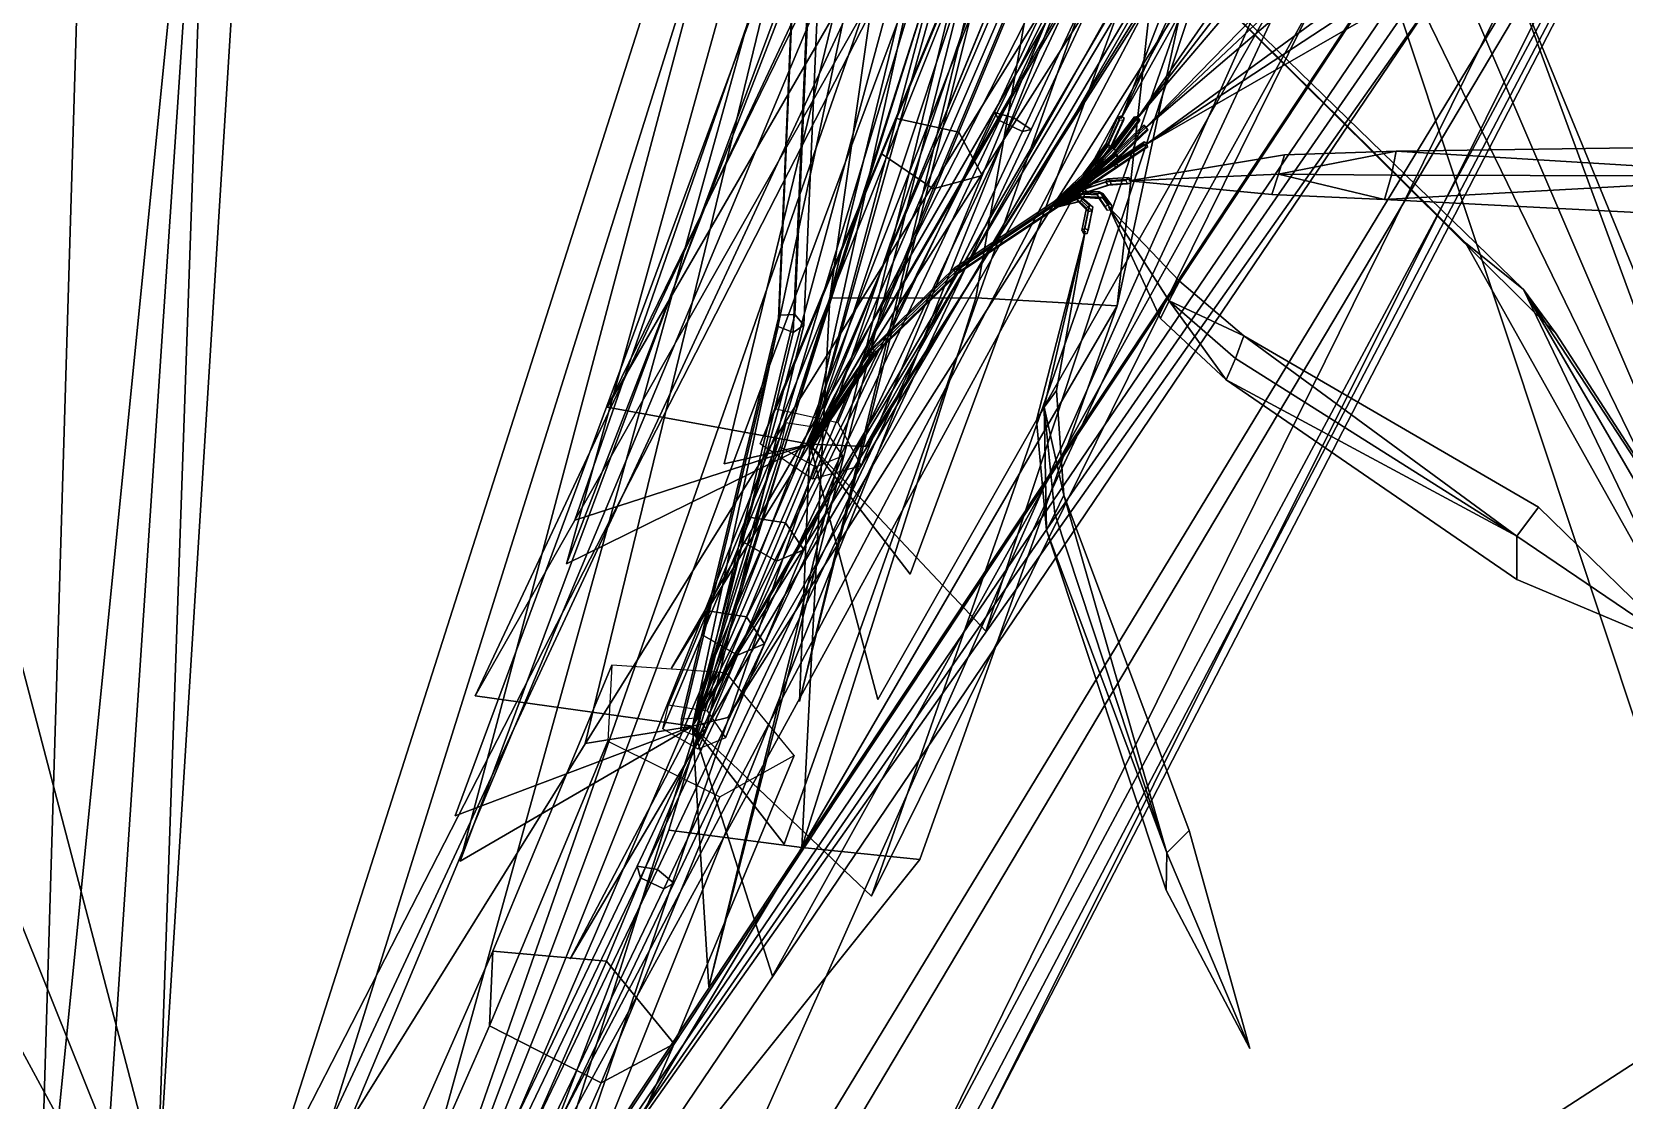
# Model space of a CAD drawing. Header units: metres. Extents: x -544 to 542, y -646 to 594.
# Drawn here: x -1 to 80.6, y 50.5 to 105.3 of the extents above; entities that cross this region are included whole.
import ezdxf

# ---------------------------------------------------------------- set-up
doc = ezdxf.new("R2010")
doc.units = ezdxf.units.M

msp = doc.modelspace()

# ---------------------------------------------------------------- linework, layer by layer
at = {"layer": 'Newplan_1Pdncle', "color": 3}
for points in [[(43.3259, 100.8131, 239.7233), (49.516, 115.6907, 251.306), (48.7171, 113.9024, 254.0299), (42.5271, 99.02483, 242.4473)], [(46.5067, 100.1246, 238.9079), (52.6967, 115.0022, 250.4906), (49.516, 115.6907, 251.306), (43.3259, 100.8131, 239.7233)], [(47.7033, 97.9043, 241.1203), (53.8933, 112.7819, 252.7029), (52.6967, 115.0022, 250.4906), (46.5067, 100.1246, 238.9079)], [(42.5271, 99.02483, 242.4473), (48.7171, 113.9024, 254.0299), (51.3966, 112.0919, 254.9234), (45.2066, 97.2143, 243.3407)], [(45.2066, 97.2143, 243.3407), (51.3966, 112.0919, 254.9234), (53.8933, 112.7819, 252.7029), (47.7033, 97.9043, 241.1203)], [(37.1359, 85.9355, 228.1406), (43.3259, 100.8131, 239.7233), (42.5271, 99.02483, 242.4473), (36.3371, 84.1472, 230.8646)], [(40.3166, 85.2469, 227.3252), (46.5067, 100.1246, 238.9079), (43.3259, 100.8131, 239.7233), (37.1359, 85.9355, 228.1406)], [(41.5132, 83.02673, 229.5376), (47.7033, 97.9043, 241.1203), (46.5067, 100.1246, 238.9079), (40.3166, 85.2469, 227.3252)], [(36.3371, 84.1472, 230.8646), (42.5271, 99.02483, 242.4473), (45.2066, 97.2143, 243.3407), (39.01664, 82.3367, 231.758)], [(39.01664, 82.3367, 231.758), (45.2066, 97.2143, 243.3407), (47.7033, 97.9043, 241.1203), (41.5132, 83.02673, 229.5376)]]:
    msp.add_3dface(points, dxfattribs=at)
at = {"layer": 'Newplan_Intrnd', "color": 3}
for points in [[(35.65, 80.4087, 225.0242), (37.6544, 85.2261, 228.7747), (37.3638, 83.9951, 230.5113), (35.3594, 79.1777, 226.7607)], [(37.6304, 80.1075, 224.3528), (39.6347, 84.9249, 228.1033), (37.6544, 85.2261, 228.7747), (35.65, 80.4087, 225.0242)], [(38.5626, 78.7166, 225.6411), (40.567, 83.534, 229.3916), (39.6347, 84.9249, 228.1033), (37.6304, 80.1075, 224.3528)], [(35.3594, 79.1777, 226.7607), (37.3638, 83.9951, 230.5113), (39.1715, 82.9627, 230.8713), (37.1671, 78.1452, 227.1208)], [(37.1671, 78.1452, 227.1208), (39.1715, 82.9627, 230.8713), (40.567, 83.534, 229.3916), (38.5626, 78.7166, 225.6411)], [(33.6457, 75.5912, 221.2737), (35.65, 80.4087, 225.0242), (35.3594, 79.1777, 226.7607), (33.355, 74.3602, 223.0102)], [(35.626, 75.29, 220.6023), (37.6304, 80.1075, 224.3528), (35.65, 80.4087, 225.0242), (33.6457, 75.5912, 221.2737)], [(36.5582, 73.8992, 221.8906), (38.5626, 78.7166, 225.6411), (37.6304, 80.1075, 224.3528), (35.626, 75.29, 220.6023)], [(33.355, 74.3602, 223.0102), (35.3594, 79.1777, 226.7607), (37.1671, 78.1452, 227.1208), (35.1628, 73.3278, 223.3702)], [(35.1628, 73.3278, 223.3702), (37.1671, 78.1452, 227.1208), (38.5626, 78.7166, 225.6411), (36.5582, 73.8992, 221.8906)], [(31.6413, 70.7738, 217.5232), (33.6457, 75.5912, 221.2737), (33.355, 74.3602, 223.0102), (31.3507, 69.5428, 219.2597)], [(33.6216, 70.4726, 216.8517), (35.626, 75.29, 220.6023), (33.6457, 75.5912, 221.2737), (31.6413, 70.7738, 217.5232)], [(34.5539, 69.08179, 218.14), (36.5582, 73.8992, 221.8906), (35.626, 75.29, 220.6023), (33.6216, 70.4726, 216.8517)], [(31.3507, 69.5428, 219.2597), (33.355, 74.3602, 223.0102), (35.1628, 73.3278, 223.3702), (33.1584, 68.5104, 219.6197)], [(33.1584, 68.5104, 219.6197), (35.1628, 73.3278, 223.3702), (36.5582, 73.8992, 221.8906), (34.5539, 69.08179, 218.14)], [(22.629, 58.1597, 205.0488), (28.7262, 72.8152, 216.459), (28.5278, 68.9119, 221.5787), (22.4604, 54.326, 210.2219)], [(28.4505, 57.6446, 202.3412), (34.5961, 72.4133, 213.8382), (28.7262, 72.8152, 216.459), (22.629, 58.1597, 205.0488)], [(31.9305, 53.4074, 205.9239), (38.07624, 68.1761, 217.4209), (34.5961, 72.4133, 213.8382), (28.4505, 57.6446, 202.3412)], [(22.4604, 54.326, 210.2219), (28.5278, 68.9119, 221.5787), (34.2733, 66.06128, 222.1698), (28.1761, 51.4058, 210.7596)], [(28.1761, 51.4058, 210.7596), (34.2733, 66.06128, 222.1698), (38.07624, 68.1761, 217.4209), (31.9305, 53.4074, 205.9239)], [(16.1557, 43.4418, 193.9301), (22.629, 58.1597, 205.0488), (22.4604, 54.326, 210.2219), (16.0187, 39.6779, 199.1551)], [(21.9258, 42.813, 191.1378), (28.4505, 57.6446, 202.3412), (22.629, 58.1597, 205.0488), (16.1557, 43.4418, 193.9301)], [(25.4059, 38.5758, 194.7206), (31.9305, 53.4074, 205.9239), (28.4505, 57.6446, 202.3412), (21.9258, 42.813, 191.1378)], [(16.0187, 39.6779, 199.1551), (22.4604, 54.326, 210.2219), (28.1761, 51.4058, 210.7596), (21.7028, 36.6878, 199.6409)], [(21.7028, 36.6878, 199.6409), (28.1761, 51.4058, 210.7596), (31.9305, 53.4074, 205.9239), (25.4059, 38.5758, 194.7206)]]:
    msp.add_3dface(points, dxfattribs=at)
at = {"layer": 'Newplan_Leaf', "color": 3}
for points in [[(54.627, 91.2177, 418.1751), (66.5299, 200.2374, 551.9643), (79.1081, 204.7262, 547.6006)], [(54.627, 91.2177, 418.1751), (79.1081, 204.7262, 547.6006), (66.5299, 200.2374, 551.9643)], [(39.906, 91.6105, 422.4698), (55.7654, 203.2917, 553.03), (66.5299, 200.2374, 551.9643)], [(39.906, 91.6105, 422.4698), (66.5299, 200.2374, 551.9643), (55.7654, 203.2917, 553.03)], [(39.906, 91.6105, 422.4698), (66.5299, 200.2374, 551.9643), (47.3866, 91.6367, 420.8976)], [(39.906, 91.6105, 422.4698), (47.3866, 91.6367, 420.8976), (66.5299, 200.2374, 551.9643)], [(47.3866, 91.6367, 420.8976), (66.5299, 200.2374, 551.9643), (54.627, 91.2177, 418.1751)], [(47.3866, 91.6367, 420.8976), (54.627, 91.2177, 418.1751), (66.5299, 200.2374, 551.9643)], [(47.9854, 49.635, 485.8175), (97.8597, 145.974, 557.7742), (99.09895, 152.0522, 549.2125)], [(47.9854, 49.635, 485.8175), (99.09895, 152.0522, 549.2125), (97.8597, 145.974, 557.7742)], [(44.4557, 46.2513, 496.274), (97.8597, 145.974, 557.7742), (46.5329, 48.2097, 491.2802)], [(44.4557, 46.2513, 496.274), (46.5329, 48.2097, 491.2802), (97.8597, 145.974, 557.7742)], [(44.4557, 46.2513, 496.274), (93.3031, 145.0935, 564.8455), (97.8597, 145.974, 557.7742)], [(44.4557, 46.2513, 496.274), (97.8597, 145.974, 557.7742), (93.3031, 145.0935, 564.8455)], [(46.5329, 48.2097, 491.2802), (97.8597, 145.974, 557.7742), (47.9854, 49.635, 485.8175)], [(46.5329, 48.2097, 491.2802), (47.9854, 49.635, 485.8175), (97.8597, 145.974, 557.7742)], [(74.6817, 41.1295, 437.2969), (159.388, 135.6414, 466.2585), (158.1546, 140.0048, 456.7075)], [(74.6817, 41.1295, 437.2969), (158.1546, 140.0048, 456.7075), (159.388, 135.6414, 466.2585)], [(5.3998, 44.6287, 522.5195), (8.3268, 129.2641, 621.3866), (11.1763, 137.1123, 614.9004)], [(5.3998, 44.6287, 522.5195), (11.1763, 137.1123, 614.9004), (8.3268, 129.2641, 621.3866)], [(74.8465, 40.1081, 448.7937), (157.6808, 136.7369, 474.4699), (159.388, 135.6414, 466.2585)], [(74.8465, 40.1081, 448.7937), (159.388, 135.6414, 466.2585), (157.6808, 136.7369, 474.4699)], [(75.1721, 40.8518, 443.0991), (159.388, 135.6414, 466.2585), (74.6817, 41.1295, 437.2969)], [(75.1721, 40.8518, 443.0991), (74.6817, 41.1295, 437.2969), (159.388, 135.6414, 466.2585)], [(74.8465, 40.1081, 448.7937), (159.388, 135.6414, 466.2585), (75.1721, 40.8518, 443.0991)], [(74.8465, 40.1081, 448.7937), (75.1721, 40.8518, 443.0991), (159.388, 135.6414, 466.2585)], [(-0.7223, 38.7022, 530.3068), (8.3268, 129.2641, 621.3866), (2.4954, 41.9145, 526.7833)], [(-0.7223, 38.7022, 530.3068), (2.4954, 41.9145, 526.7833), (8.3268, 129.2641, 621.3866)], [(-0.7223, 38.7022, 530.3068), (1.9146, 126.344, 626.0662), (8.3268, 129.2641, 621.3866)], [(-0.7223, 38.7022, 530.3068), (8.3268, 129.2641, 621.3866), (1.9146, 126.344, 626.0662)], [(2.4954, 41.9145, 526.7833), (8.3268, 129.2641, 621.3866), (5.3998, 44.6287, 522.5195)], [(2.4954, 41.9145, 526.7833), (5.3998, 44.6287, 522.5195), (8.3268, 129.2641, 621.3866)], [(43.4921, 123.1175, 305.5786), (77.1322, 89.7938, 350.3524), (75.4605, 92.05563, 354.1828)], [(43.4921, 123.1175, 305.5786), (75.4605, 92.05563, 354.1828), (77.1322, 89.7938, 350.3524)], [(75.4605, 92.05563, 354.1828), (72.4844, 94.4443, 356.5828), (43.4921, 123.1175, 305.5786)], [(75.4605, 92.05563, 354.1828), (43.4921, 123.1175, 305.5786), (72.4844, 94.4443, 356.5828)], [(70.7477, 111.3476, 403.6896), (91.6786, 62.5168, 509.3371), (66.4307, 114.3274, 404.7323)], [(70.7477, 111.3476, 403.6896), (66.4307, 114.3274, 404.7323), (91.6786, 62.5168, 509.3371)], [(66.4307, 114.3274, 404.7323), (91.6786, 62.5168, 509.3371), (82.9047, 64.7551, 512.8152)], [(66.4307, 114.3274, 404.7323), (82.9047, 64.7551, 512.8152), (91.6786, 62.5168, 509.3371)], [(55.6594, 100.821, 239.9927), (63.9911, 112.8153, 234.2981), (64.8246, 112.8, 235.0801)], [(55.6594, 100.821, 239.9927), (64.8246, 112.8, 235.0801), (63.9911, 112.8153, 234.2981)], [(64.8246, 112.8, 235.0801), (65.4713, 112.3584, 235.8301), (55.6594, 100.821, 239.9927)], [(64.8246, 112.8, 235.0801), (55.6594, 100.821, 239.9927), (65.4713, 112.3584, 235.8301)], [(54.8314, 100.826, 238.4332), (58.9207, 111.3361, 227.5464), (59.9146, 111.6529, 228.0135)], [(54.8314, 100.826, 238.4332), (59.9146, 111.6529, 228.0135), (58.9207, 111.3361, 227.5464)], [(59.9146, 111.6529, 228.0135), (60.8061, 111.5362, 228.6197), (54.8314, 100.826, 238.4332)], [(59.9146, 111.6529, 228.0135), (54.8314, 100.826, 238.4332), (60.8061, 111.5362, 228.6197)], [(56.1018, 100.3552, 241.6839), (67.03395, 111.5722, 242.2976), (67.5835, 111.1916, 243.2247)], [(56.1018, 100.3552, 241.6839), (67.5835, 111.1916, 243.2247), (67.03395, 111.5722, 242.2976)], [(67.5835, 111.1916, 243.2247), (67.9191, 110.4525, 243.9436), (56.1018, 100.3552, 241.6839)], [(67.5835, 111.1916, 243.2247), (56.1018, 100.3552, 241.6839), (67.9191, 110.4525, 243.9436)], [(74.7727, 108.4806, 401.8377), (91.6786, 62.5168, 509.3371), (70.7477, 111.3476, 403.6896)], [(74.7727, 108.4806, 401.8377), (70.7477, 111.3476, 403.6896), (91.6786, 62.5168, 509.3371)], [(56.08771, 99.4743, 243.2892), (67.4789, 107.8018, 250.1157), (67.6755, 107.0928, 250.9905)], [(56.08771, 99.4743, 243.2892), (67.6755, 107.0928, 250.9905), (67.4789, 107.8018, 250.1157)], [(74.7727, 108.4806, 401.8377), (96.07516, 56.5945, 506.9257), (91.6786, 62.5168, 509.3371)], [(74.7727, 108.4806, 401.8377), (91.6786, 62.5168, 509.3371), (96.07516, 56.5945, 506.9257)], [(67.6755, 107.0928, 250.9905), (67.6936, 106.1408, 251.5093), (56.08771, 99.4743, 243.2892)], [(67.6755, 107.0928, 250.9905), (56.08771, 99.4743, 243.2892), (67.6936, 106.1408, 251.5093)], [(55.2223, 97.6265, 245.0924), (63.2129, 98.9588, 258.5119), (62.8994, 97.9595, 258.9698)], [(55.2223, 97.6265, 245.0924), (62.8994, 97.9595, 258.9698), (63.2129, 98.9588, 258.5119)], [(63.2129, 98.9588, 258.5119), (68.9311, 99.1388, 265.5778), (62.8994, 97.9595, 258.9698)], [(63.2129, 98.9588, 258.5119), (62.8994, 97.9595, 258.9698), (68.9311, 99.1388, 265.5778)], [(68.9311, 99.1388, 265.5778), (68.6839, 97.908, 265.7661), (62.8994, 97.9595, 258.9698)], [(68.9311, 99.1388, 265.5778), (62.8994, 97.9595, 258.9698), (68.6839, 97.908, 265.7661)], [(68.9311, 99.1388, 265.5778), (89.9869, 97.8569, 284.614), (68.6839, 97.908, 265.7661)], [(68.9311, 99.1388, 265.5778), (68.6839, 97.908, 265.7661), (89.9869, 97.8569, 284.614)], [(68.9311, 99.1388, 265.5778), (90.7988, 99.4535, 284.0889), (89.9869, 97.8569, 284.614)], [(68.9311, 99.1388, 265.5778), (89.9869, 97.8569, 284.614), (90.7988, 99.4535, 284.0889)], [(62.8994, 97.9595, 258.9698), (62.5598, 96.9297, 258.9627), (55.2223, 97.6265, 245.0924)], [(62.8994, 97.9595, 258.9698), (55.2223, 97.6265, 245.0924), (62.5598, 96.9297, 258.9627)], [(62.8994, 97.9595, 258.9698), (68.3331, 96.6704, 265.7733), (62.5598, 96.9297, 258.9627)], [(62.8994, 97.9595, 258.9698), (62.5598, 96.9297, 258.9627), (68.3331, 96.6704, 265.7733)], [(62.8994, 97.9595, 258.9698), (68.6839, 97.908, 265.7661), (68.3331, 96.6704, 265.7733)], [(62.8994, 97.9595, 258.9698), (68.3331, 96.6704, 265.7733), (68.6839, 97.908, 265.7661)], [(68.6839, 97.908, 265.7661), (89.9869, 97.8569, 284.614), (68.3331, 96.6704, 265.7733)], [(68.6839, 97.908, 265.7661), (68.3331, 96.6704, 265.7733), (89.9869, 97.8569, 284.614)], [(68.3331, 96.6704, 265.7733), (89.9869, 97.8569, 284.614), (90.227, 95.5366, 284.5651)], [(68.3331, 96.6704, 265.7733), (90.227, 95.5366, 284.5651), (89.9869, 97.8569, 284.614)], [(54.2001, 96.2782, 245.6767), (57.8317, 92.4781, 260.4442), (57.2862, 91.4741, 260.4763)], [(54.2001, 96.2782, 245.6767), (57.2862, 91.4741, 260.4763), (57.8317, 92.4781, 260.4442)], [(57.2862, 91.4741, 260.4763), (56.8538, 90.5681, 260.0663), (54.2001, 96.2782, 245.6767)], [(57.2862, 91.4741, 260.4763), (54.2001, 96.2782, 245.6767), (56.8538, 90.5681, 260.0663)], [(50.8805, 86.02639, 258.5769), (50.4963, 85.3608, 257.8119), (52.9836, 95.03963, 245.694)], [(50.8805, 86.02639, 258.5769), (52.9836, 95.03963, 245.694), (50.4963, 85.3608, 257.8119)], [(52.9836, 95.03963, 245.694), (51.5167, 86.8783, 258.9962), (50.8805, 86.02639, 258.5769)], [(52.9836, 95.03963, 245.694), (50.8805, 86.02639, 258.5769), (51.5167, 86.8783, 258.9962)], [(75.4605, 92.05563, 354.1828), (85.3498, 71.5182, 382.8097), (72.4844, 94.4443, 356.5828)], [(75.4605, 92.05563, 354.1828), (72.4844, 94.4443, 356.5828), (85.3498, 71.5182, 382.8097)], [(57.8317, 92.4781, 260.4442), (61.1164, 89.6913, 268.4506), (57.2862, 91.4741, 260.4763)], [(57.8317, 92.4781, 260.4442), (57.2862, 91.4741, 260.4763), (61.1164, 89.6913, 268.4506)], [(31.6518, 64.3577, 375.7093), (39.906, 91.6105, 422.4698), (38.4716, 63.4732, 376.0004)], [(31.6518, 64.3577, 375.7093), (38.4716, 63.4732, 376.0004), (39.906, 91.6105, 422.4698)], [(39.906, 91.6105, 422.4698), (47.3866, 91.6367, 420.8976), (38.4716, 63.4732, 376.0004)], [(39.906, 91.6105, 422.4698), (38.4716, 63.4732, 376.0004), (47.3866, 91.6367, 420.8976)], [(38.4716, 63.4732, 376.0004), (47.3866, 91.6367, 420.8976), (54.627, 91.2177, 418.1751)], [(38.4716, 63.4732, 376.0004), (54.627, 91.2177, 418.1751), (47.3866, 91.6367, 420.8976)], [(57.2862, 91.4741, 260.4763), (60.2201, 87.4221, 267.7184), (56.8538, 90.5681, 260.0663)], [(57.2862, 91.4741, 260.4763), (56.8538, 90.5681, 260.0663), (60.2201, 87.4221, 267.7184)], [(61.1164, 89.6913, 268.4506), (60.6901, 88.5262, 268.1819), (57.2862, 91.4741, 260.4763)], [(61.1164, 89.6913, 268.4506), (57.2862, 91.4741, 260.4763), (60.6901, 88.5262, 268.1819)], [(57.2862, 91.4741, 260.4763), (60.6901, 88.5262, 268.1819), (60.2201, 87.4221, 267.7184)], [(57.2862, 91.4741, 260.4763), (60.2201, 87.4221, 267.7184), (60.6901, 88.5262, 268.1819)], [(77.1322, 89.7938, 350.3524), (92.08466, 66.6616, 376.2363), (75.4605, 92.05563, 354.1828)], [(77.1322, 89.7938, 350.3524), (75.4605, 92.05563, 354.1828), (92.08466, 66.6616, 376.2363)], [(92.08466, 66.6616, 376.2363), (88.9285, 68.8792, 379.8379), (75.4605, 92.05563, 354.1828)], [(92.08466, 66.6616, 376.2363), (75.4605, 92.05563, 354.1828), (88.9285, 68.8792, 379.8379)], [(75.4605, 92.05563, 354.1828), (88.9285, 68.8792, 379.8379), (85.3498, 71.5182, 382.8097)], [(75.4605, 92.05563, 354.1828), (85.3498, 71.5182, 382.8097), (88.9285, 68.8792, 379.8379)], [(38.4716, 63.4732, 376.0004), (54.627, 91.2177, 418.1751), (44.5146, 62.8567, 373.6043)], [(38.4716, 63.4732, 376.0004), (44.5146, 62.8567, 373.6043), (54.627, 91.2177, 418.1751)], [(61.1164, 89.6913, 268.4506), (75.1193, 79.4185, 290.9396), (60.6901, 88.5262, 268.1819)], [(61.1164, 89.6913, 268.4506), (60.6901, 88.5262, 268.1819), (75.1193, 79.4185, 290.9396)], [(61.1164, 89.6913, 268.4506), (76.2224, 80.9083, 291.1579), (75.1193, 79.4185, 290.9396)], [(61.1164, 89.6913, 268.4506), (75.1193, 79.4185, 290.9396), (76.2224, 80.9083, 291.1579)], [(60.6901, 88.5262, 268.1819), (75.1193, 79.4185, 290.9396), (60.2201, 87.4221, 267.7184)], [(60.6901, 88.5262, 268.1819), (60.2201, 87.4221, 267.7184), (75.1193, 79.4185, 290.9396)], [(60.2201, 87.4221, 267.7184), (75.1193, 79.4185, 290.9396), (75.1065, 77.191, 290.2457)], [(60.2201, 87.4221, 267.7184), (75.1065, 77.191, 290.2457), (75.1193, 79.4185, 290.9396)], [(51.5167, 86.8783, 258.9962), (51.8869, 81.5118, 266.3257), (50.8805, 86.02639, 258.5769)], [(51.5167, 86.8783, 258.9962), (50.8805, 86.02639, 258.5769), (51.8869, 81.5118, 266.3257)], [(50.8805, 86.02639, 258.5769), (51.01198, 79.7315, 264.7277), (50.4963, 85.3608, 257.8119)], [(50.8805, 86.02639, 258.5769), (50.4963, 85.3608, 257.8119), (51.01198, 79.7315, 264.7277)], [(51.8869, 81.5118, 266.3257), (51.4372, 80.5632, 265.6122), (50.8805, 86.02639, 258.5769)], [(51.8869, 81.5118, 266.3257), (50.8805, 86.02639, 258.5769), (51.4372, 80.5632, 265.6122)], [(50.8805, 86.02639, 258.5769), (51.4372, 80.5632, 265.6122), (51.01198, 79.7315, 264.7277)], [(50.8805, 86.02639, 258.5769), (51.01198, 79.7315, 264.7277), (51.4372, 80.5632, 265.6122)], [(8.5206, 34.527, 287.0651), (-16.7554, 81.2042, 365.119), (-10.4796, 81.7611, 367.8905)], [(8.5206, 34.527, 287.0651), (-10.4796, 81.7611, 367.8905), (-16.7554, 81.2042, 365.119)], [(-10.4796, 81.7611, 367.8905), (-3.9572, 82.07342, 367.8736), (8.5206, 34.527, 287.0651)], [(-10.4796, 81.7611, 367.8905), (8.5206, 34.527, 287.0651), (-3.9572, 82.07342, 367.8736)], [(51.8869, 81.5118, 266.3257), (57.1787, 63.2008, 287.3987), (51.4372, 80.5632, 265.6122)], [(51.8869, 81.5118, 266.3257), (51.4372, 80.5632, 265.6122), (57.1787, 63.2008, 287.3987)], [(51.8869, 81.5118, 266.3257), (58.32, 64.3385, 288.3404), (57.1787, 63.2008, 287.3987)], [(51.8869, 81.5118, 266.3257), (57.1787, 63.2008, 287.3987), (58.32, 64.3385, 288.3404)], [(83.7532, 73.5532, 301.7013), (75.1193, 79.4185, 290.9396), (76.2224, 80.9083, 291.1579)], [(83.7532, 73.5532, 301.7013), (76.2224, 80.9083, 291.1579), (75.1193, 79.4185, 290.9396)], [(51.4372, 80.5632, 265.6122), (57.1787, 63.2008, 287.3987), (51.01198, 79.7315, 264.7277)], [(51.4372, 80.5632, 265.6122), (51.01198, 79.7315, 264.7277), (57.1787, 63.2008, 287.3987)], [(51.01198, 79.7315, 264.7277), (57.1787, 63.2008, 287.3987), (57.1329, 61.2787, 286.0769)], [(51.01198, 79.7315, 264.7277), (57.1329, 61.2787, 286.0769), (57.1787, 63.2008, 287.3987)], [(83.7532, 73.5532, 301.7013), (75.1065, 77.191, 290.2457), (75.1193, 79.4185, 290.9396)], [(83.7532, 73.5532, 301.7013), (75.1193, 79.4185, 290.9396), (75.1065, 77.191, 290.2457)], [(18.722, 30.5991, 288.5128), (31.6518, 64.3577, 375.7093), (38.4716, 63.4732, 376.0004)], [(18.722, 30.5991, 288.5128), (38.4716, 63.4732, 376.0004), (31.6518, 64.3577, 375.7093)], [(61.4362, 53.1661, 297.6914), (57.1787, 63.2008, 287.3987), (58.32, 64.3385, 288.3404)], [(61.4362, 53.1661, 297.6914), (58.32, 64.3385, 288.3404), (57.1787, 63.2008, 287.3987)], [(38.4716, 63.4732, 376.0004), (44.5146, 62.8567, 373.6043), (18.722, 30.5991, 288.5128)], [(38.4716, 63.4732, 376.0004), (18.722, 30.5991, 288.5128), (44.5146, 62.8567, 373.6043)], [(61.4362, 53.1661, 297.6914), (57.1329, 61.2787, 286.0769), (57.1787, 63.2008, 287.3987)], [(61.4362, 53.1661, 297.6914), (57.1787, 63.2008, 287.3987), (57.1329, 61.2787, 286.0769)]]:
    msp.add_3dface(points, dxfattribs=at)
at = {"layer": 'Newplan_Mrstm', "color": 3}
for points in [[(114.2188, 267.2978, 329.7244), (38.8712, 84.1311, 229.531), (98.1804, 262.7603, 339.995)], [(114.2188, 267.2978, 329.7244), (98.1804, 262.7603, 339.995), (38.8712, 84.1311, 229.531)], [(38.8712, 84.1311, 229.531), (114.2188, 267.2978, 329.7244), (44.02698, 77.4755, 218.8089)], [(38.8712, 84.1311, 229.531), (44.02698, 77.4755, 218.8089), (114.2188, 267.2978, 329.7244)], [(26.4128, 77.997, 231.6812), (78.7399, 266.3833, 345.7308), (98.1804, 262.7603, 339.995)], [(26.4128, 77.997, 231.6812), (98.1804, 262.7603, 339.995), (78.7399, 266.3833, 345.7308)], [(38.8712, 84.1311, 229.531), (79.2654, 266.5068, 349.4202), (34.4807, 83.1165, 216.6648)], [(38.8712, 84.1311, 229.531), (34.4807, 83.1165, 216.6648), (79.2654, 266.5068, 349.4202)], [(79.2654, 266.5068, 349.4202), (38.8712, 84.1311, 229.531), (83.5443, 251.9131, 361.7497)], [(79.2654, 266.5068, 349.4202), (83.5443, 251.9131, 361.7497), (38.8712, 84.1311, 229.531)], [(28.4854, 86.02835, 220.2577), (116.096, 265.2175, 327.2643), (124.2694, 251.6083, 340.377)], [(28.4854, 86.02835, 220.2577), (124.2694, 251.6083, 340.377), (116.096, 265.2175, 327.2643)], [(38.8712, 84.1311, 229.531), (98.1804, 262.7603, 339.995), (26.4128, 77.997, 231.6812)], [(38.8712, 84.1311, 229.531), (26.4128, 77.997, 231.6812), (98.1804, 262.7603, 339.995)], [(105.0561, 254.0025, 318.67), (32.8581, 69.6788, 218.2795), (90.1055, 248.2466, 329.9242)], [(105.0561, 254.0025, 318.67), (90.1055, 248.2466, 329.9242), (32.8581, 69.6788, 218.2795)], [(32.8581, 69.6788, 218.2795), (105.0561, 254.0025, 318.67), (37.5674, 63.6432, 206.9995)], [(32.8581, 69.6788, 218.2795), (37.5674, 63.6432, 206.9995), (105.0561, 254.0025, 318.67)], [(21.7215, 71.2301, 209.8516), (106.8588, 252.1061, 316.0135), (116.7349, 238.6291, 328.0463)], [(21.7215, 71.2301, 209.8516), (116.7349, 238.6291, 328.0463), (106.8588, 252.1061, 316.0135)], [(38.8712, 84.1311, 229.531), (124.2694, 251.6083, 340.377), (28.4854, 86.02835, 220.2577)], [(38.8712, 84.1311, 229.531), (28.4854, 86.02835, 220.2577), (124.2694, 251.6083, 340.377)], [(38.8712, 84.1311, 229.531), (83.5443, 251.9131, 361.7497), (38.3456, 70.9458, 234.3612)], [(38.8712, 84.1311, 229.531), (38.3456, 70.9458, 234.3612), (83.5443, 251.9131, 361.7497)], [(38.3456, 70.9458, 234.3612), (79.5214, 240.5768, 378.4608), (83.5443, 251.9131, 361.7497)], [(38.3456, 70.9458, 234.3612), (83.5443, 251.9131, 361.7497), (79.5214, 240.5768, 378.4608)], [(139.642, 242.3411, 348.1938), (38.8712, 84.1311, 229.531), (124.2694, 251.6083, 340.377)], [(139.642, 242.3411, 348.1938), (124.2694, 251.6083, 340.377), (38.8712, 84.1311, 229.531)], [(20.9578, 62.7697, 221.1269), (70.9729, 250.5646, 337.1717), (90.1055, 248.2466, 329.9242)], [(20.9578, 62.7697, 221.1269), (90.1055, 248.2466, 329.9242), (70.9729, 250.5646, 337.1717)], [(32.8581, 69.6788, 218.2795), (71.4351, 250.2278, 341.4862), (27.3698, 68.7951, 205.8319)], [(32.8581, 69.6788, 218.2795), (27.3698, 68.7951, 205.8319), (71.4351, 250.2278, 341.4862)], [(71.4351, 250.2278, 341.4862), (32.8581, 69.6788, 218.2795), (77.8504, 235.5652, 352.7625)], [(71.4351, 250.2278, 341.4862), (77.8504, 235.5652, 352.7625), (32.8581, 69.6788, 218.2795)], [(32.8581, 69.6788, 218.2795), (90.1055, 248.2466, 329.9242), (20.9578, 62.7697, 221.1269)], [(32.8581, 69.6788, 218.2795), (20.9578, 62.7697, 221.1269), (90.1055, 248.2466, 329.9242)], [(38.8712, 84.1311, 229.531), (139.642, 242.3411, 348.1938), (42.3689, 71.05048, 227.9477)], [(38.8712, 84.1311, 229.531), (42.3689, 71.05048, 227.9477), (139.642, 242.3411, 348.1938)], [(38.8712, 84.1311, 229.531), (82.76, 241.0539, 380.246), (26.8337, 80.2304, 224.4586)], [(38.8712, 84.1311, 229.531), (26.8337, 80.2304, 224.4586), (82.76, 241.0539, 380.246)], [(82.76, 241.0539, 380.246), (38.8712, 84.1311, 229.531), (100.4511, 233.9559, 375.7799)], [(82.76, 241.0539, 380.246), (100.4511, 233.9559, 375.7799), (38.8712, 84.1311, 229.531)], [(32.8581, 69.6788, 218.2795), (116.7349, 238.6291, 328.0463), (21.7215, 71.2301, 209.8516)], [(32.8581, 69.6788, 218.2795), (21.7215, 71.2301, 209.8516), (116.7349, 238.6291, 328.0463)], [(133.1418, 230.0557, 334.4193), (32.8581, 69.6788, 218.2795), (116.7349, 238.6291, 328.0463)], [(133.1418, 230.0557, 334.4193), (116.7349, 238.6291, 328.0463), (32.8581, 69.6788, 218.2795)], [(41.7184, 84.0156, 215.771), (140.3133, 238.6797, 348.4092), (126.0005, 233.7646, 362.3714)], [(41.7184, 84.0156, 215.771), (126.0005, 233.7646, 362.3714), (140.3133, 238.6797, 348.4092)], [(32.8581, 69.6788, 218.2795), (77.8504, 235.5652, 352.7625), (33.7048, 56.3299, 222.5864)], [(32.8581, 69.6788, 218.2795), (33.7048, 56.3299, 222.5864), (77.8504, 235.5652, 352.7625)], [(33.7048, 56.3299, 222.5864), (76.2013, 223.3886, 369.2842), (77.8504, 235.5652, 352.7625)], [(33.7048, 56.3299, 222.5864), (77.8504, 235.5652, 352.7625), (76.2013, 223.3886, 369.2842)], [(38.8712, 84.1311, 229.531), (100.4511, 233.9559, 375.7799), (47.9043, 74.5533, 224.619)], [(38.8712, 84.1311, 229.531), (47.9043, 74.5533, 224.619), (100.4511, 233.9559, 375.7799)], [(38.8712, 84.1311, 229.531), (126.0005, 233.7646, 362.3714), (41.7184, 84.0156, 215.771)], [(38.8712, 84.1311, 229.531), (41.7184, 84.0156, 215.771), (126.0005, 233.7646, 362.3714)], [(120.6382, 225.8932, 379.4766), (38.8712, 84.1311, 229.531), (126.0005, 233.7646, 362.3714)], [(120.6382, 225.8932, 379.4766), (126.0005, 233.7646, 362.3714), (38.8712, 84.1311, 229.531)], [(47.9043, 74.5533, 224.619), (117.3678, 223.2209, 380.528), (100.4511, 233.9559, 375.7799)], [(47.9043, 74.5533, 224.619), (100.4511, 233.9559, 375.7799), (117.3678, 223.2209, 380.528)], [(32.8581, 69.6788, 218.2795), (133.1418, 230.0557, 334.4193), (36.9565, 56.8749, 216.0197)], [(32.8581, 69.6788, 218.2795), (36.9565, 56.8749, 216.0197), (133.1418, 230.0557, 334.4193)], [(34.6762, 70.1213, 204.3526), (134.0315, 226.435, 334.4656), (121.0948, 220.298, 349.2621)], [(34.6762, 70.1213, 204.3526), (121.0948, 220.298, 349.2621), (134.0315, 226.435, 334.4656)], [(38.8712, 84.1311, 229.531), (120.6382, 225.8932, 379.4766), (31.7825, 72.6606, 231.537)], [(38.8712, 84.1311, 229.531), (31.7825, 72.6606, 231.537), (120.6382, 225.8932, 379.4766)], [(32.8581, 69.6788, 218.2795), (79.551, 224.039, 370.7876), (20.7018, 65.08681, 214.1586)], [(32.8581, 69.6788, 218.2795), (20.7018, 65.08681, 214.1586), (79.551, 224.039, 370.7876)], [(79.551, 224.039, 370.7876), (32.8581, 69.6788, 218.2795), (97.2006, 218.4152, 364.4499)], [(79.551, 224.039, 370.7876), (97.2006, 218.4152, 364.4499), (32.8581, 69.6788, 218.2795)], [(32.8581, 69.6788, 218.2795), (121.0948, 220.298, 349.2621), (34.6762, 70.1213, 204.3526)], [(32.8581, 69.6788, 218.2795), (34.6762, 70.1213, 204.3526), (121.0948, 220.298, 349.2621)], [(117.4691, 211.6434, 366.4451), (32.8581, 69.6788, 218.2795), (121.0948, 220.298, 349.2621)], [(117.4691, 211.6434, 366.4451), (121.0948, 220.298, 349.2621), (32.8581, 69.6788, 218.2795)], [(32.8581, 69.6788, 218.2795), (97.2006, 218.4152, 364.4499), (42.03992, 60.9652, 212.178)], [(32.8581, 69.6788, 218.2795), (42.03992, 60.9652, 212.178), (97.2006, 218.4152, 364.4499)], [(42.03992, 60.9652, 212.178), (115.1928, 208.7883, 367.2), (97.2006, 218.4152, 364.4499)], [(42.03992, 60.9652, 212.178), (97.2006, 218.4152, 364.4499), (115.1928, 208.7883, 367.2)], [(93.6576, 211.6876, 275.0564), (13.3989, 25.438, 184.8586), (80.5955, 205.4961, 288.2607)], [(93.6576, 211.6876, 275.0564), (80.5955, 205.4961, 288.2607), (13.3989, 25.438, 184.8586)], [(13.3989, 25.438, 184.8586), (93.6576, 211.6876, 275.0564), (16.6552, 19.5485, 173.003)], [(13.3989, 25.438, 184.8586), (16.6552, 19.5485, 173.003), (93.6576, 211.6876, 275.0564)], [(32.8581, 69.6788, 218.2795), (117.4691, 211.6434, 366.4451), (26.5927, 57.7619, 220.4189)], [(32.8581, 69.6788, 218.2795), (26.5927, 57.7619, 220.4189), (117.4691, 211.6434, 366.4451)], [(1.1545, 26.6747, 178.0759), (95.1245, 209.8459, 272.1652), (106.9633, 196.6495, 282.6369)], [(1.1545, 26.6747, 178.0759), (106.9633, 196.6495, 282.6369), (95.1245, 209.8459, 272.1652)], [(13.3989, 25.438, 184.8586), (63.8955, 207.3266, 301.6176), (6.4551, 24.3937, 173.1737)], [(13.3989, 25.438, 184.8586), (6.4551, 24.3937, 173.1737), (63.8955, 207.3266, 301.6176)], [(63.8955, 207.3266, 301.6176), (13.3989, 25.438, 184.8586), (71.8531, 192.8323, 312.1006)], [(63.8955, 207.3266, 301.6176), (71.8531, 192.8323, 312.1006), (13.3989, 25.438, 184.8586)], [(2.2141, 18.1875, 189.3071), (62.6053, 207.2577, 298.1198), (80.5955, 205.4961, 288.2607)], [(2.2141, 18.1875, 189.3071), (80.5955, 205.4961, 288.2607), (62.6053, 207.2577, 298.1198)], [(13.3989, 25.438, 184.8586), (80.5955, 205.4961, 288.2607), (2.2141, 18.1875, 189.3071)], [(13.3989, 25.438, 184.8586), (2.2141, 18.1875, 189.3071), (80.5955, 205.4961, 288.2607)], [(13.3989, 25.438, 184.8586), (106.9633, 196.6495, 282.6369), (1.1545, 26.6747, 178.0759)], [(13.3989, 25.438, 184.8586), (1.1545, 26.6747, 178.0759), (106.9633, 196.6495, 282.6369)], [(124.3363, 188.5468, 286.6155), (13.3989, 25.438, 184.8586), (106.9633, 196.6495, 282.6369)], [(124.3363, 188.5468, 286.6155), (106.9633, 196.6495, 282.6369), (13.3989, 25.438, 184.8586)], [(13.3989, 25.438, 184.8586), (71.8531, 192.8323, 312.1006), (14.9643, 12.1311, 189.0937)], [(13.3989, 25.438, 184.8586), (14.9643, 12.1311, 189.0937), (71.8531, 192.8323, 312.1006)], [(14.9643, 12.1311, 189.0937), (72.4054, 180.7411, 328.7576), (71.8531, 192.8323, 312.1006)], [(14.9643, 12.1311, 189.0937), (71.8531, 192.8323, 312.1006), (72.4054, 180.7411, 328.7576)], [(13.3989, 25.438, 184.8586), (124.3363, 188.5468, 286.6155), (17.5029, 12.7588, 181.9879)], [(13.3989, 25.438, 184.8586), (17.5029, 12.7588, 181.9879), (124.3363, 188.5468, 286.6155)], [(13.5071, 25.8159, 170.8121), (125.5314, 184.3976, 287.1618), (114.5799, 178.1705, 303.4481)], [(13.5071, 25.8159, 170.8121), (114.5799, 178.1705, 303.4481), (125.5314, 184.3976, 287.1618)], [(13.3989, 25.438, 184.8586), (75.9025, 181.4498, 329.8401), (0.9035, 20.6436, 182.2657)], [(13.3989, 25.438, 184.8586), (0.9035, 20.6436, 182.2657), (75.9025, 181.4498, 329.8401)], [(75.9025, 181.4498, 329.8401), (13.3989, 25.438, 184.8586), (92.7361, 176.041, 321.4332)], [(75.9025, 181.4498, 329.8401), (92.7361, 176.041, 321.4332), (13.3989, 25.438, 184.8586)], [(13.3989, 25.438, 184.8586), (114.5799, 178.1705, 303.4481), (13.5071, 25.8159, 170.8121)], [(13.3989, 25.438, 184.8586), (13.5071, 25.8159, 170.8121), (114.5799, 178.1705, 303.4481)], [(113.1974, 169.5766, 320.9848), (13.3989, 25.438, 184.8586), (114.5799, 178.1705, 303.4481)], [(113.1974, 169.5766, 320.9848), (114.5799, 178.1705, 303.4481), (13.3989, 25.438, 184.8586)], [(13.3989, 25.438, 184.8586), (92.7361, 176.041, 321.4332), (21.9037, 16.8187, 177.7287)], [(13.3989, 25.438, 184.8586), (21.9037, 16.8187, 177.7287), (92.7361, 176.041, 321.4332)], [(21.9037, 16.8187, 177.7287), (111.073, 166.6938, 322.024), (92.7361, 176.041, 321.4332)], [(21.9037, 16.8187, 177.7287), (92.7361, 176.041, 321.4332), (111.073, 166.6938, 322.024)], [(13.3989, 25.438, 184.8586), (113.1974, 169.5766, 320.9848), (7.6208, 13.4458, 187.799)], [(13.3989, 25.438, 184.8586), (7.6208, 13.4458, 187.799), (113.1974, 169.5766, 320.9848)], [(-21.2513, -13.9627, 549.2295), (94.7866, 61.2868, 610.6942), (-18.5218, -33.4343, 541.0806)], [(-21.2513, -13.9627, 549.2295), (-18.5218, -33.4343, 541.0806), (94.7866, 61.2868, 610.6942)], [(94.7866, 61.2868, 610.6942), (-7.1508, -39.7668, 550.0432), (-18.5218, -33.4343, 541.0806)], [(94.7866, 61.2868, 610.6942), (-18.5218, -33.4343, 541.0806), (-7.1508, -39.7668, 550.0432)]]:
    msp.add_3dface(points, dxfattribs=at)
at = {"layer": 'Newplan_Petiole', "color": 3}
for points in [[(49.3337, 100.8534, 210.5054), (67.8549, 140.381, 212.7943), (66.9115, 140.7777, 213.5728), (48.3358, 101.1343, 211.266)], [(48.3358, 101.1343, 211.266), (66.9115, 140.7777, 213.5728), (67.2641, 140.5417, 214.7865), (48.5996, 100.7098, 212.4507)], [(48.5996, 100.7098, 212.4507), (67.2641, 140.5417, 214.7865), (68.4485, 139.9887, 214.7533), (49.784, 100.1568, 212.4175)], [(50.2236, 100.2528, 211.213), (68.7993, 139.8962, 213.5197), (67.8549, 140.381, 212.7943), (49.3337, 100.8534, 210.5054)], [(49.784, 100.1568, 212.4175), (68.4485, 139.9887, 214.7533), (68.7993, 139.8962, 213.5197), (50.2236, 100.2528, 211.213)], [(37.2988, 90.7348, 237.6133), (38.1142, 109.7626, 259.3248), (38.0589, 109.128, 259.8831), (37.252, 90.1589, 238.2327)], [(38.1044, 90.7838, 237.3564), (38.9339, 109.9071, 259.1672), (38.1142, 109.7626, 259.3248), (37.2988, 90.7348, 237.6133)], [(38.5621, 90.2265, 237.8275), (39.3915, 109.3498, 259.6384), (38.9339, 109.9071, 259.1672), (38.1044, 90.7838, 237.3564)], [(37.252, 90.1589, 238.2327), (38.0589, 109.128, 259.8831), (38.8437, 108.8743, 260.0758), (38.02832, 89.8465, 238.3643)], [(38.02832, 89.8465, 238.3643), (38.8437, 108.8743, 260.0758), (39.3915, 109.3498, 259.6384), (38.5621, 90.2265, 237.8275)], [(31.0788, 62.3427, 200.7899), (49.3337, 100.8534, 210.5054), (48.3358, 101.1343, 211.266), (30.02787, 62.5125, 201.511)], [(30.02787, 62.5125, 201.511), (48.3358, 101.1343, 211.266), (48.5996, 100.7098, 212.4507), (30.2054, 61.9073, 202.6315)], [(30.2054, 61.9073, 202.6315), (48.5996, 100.7098, 212.4507), (49.784, 100.1568, 212.4175), (31.3898, 61.3543, 202.5982)], [(31.9157, 61.631, 201.458), (50.2236, 100.2528, 211.213), (49.3337, 100.8534, 210.5054), (31.0788, 62.3427, 200.7899)], [(54.04217, 99.5084, 239.7902), (54.6681, 100.8832, 238.4153), (54.809, 100.9526, 238.5504), (54.142, 99.5114, 239.9716)], [(54.1415, 99.3798, 239.6673), (54.7554, 100.7348, 238.3062), (54.6681, 100.8832, 238.4153), (54.04217, 99.5084, 239.7902)], [(54.3005, 99.3037, 239.7696), (54.947, 100.7117, 238.3715), (54.7554, 100.7348, 238.3062), (54.1415, 99.3798, 239.6673)], [(54.142, 99.5114, 239.9716), (54.809, 100.9526, 238.5504), (54.98, 100.8455, 238.5215), (54.3008, 99.3846, 239.9566)], [(54.3008, 99.3846, 239.9566), (54.98, 100.8455, 238.5215), (54.947, 100.7117, 238.3715), (54.3005, 99.3037, 239.7696)], [(54.3448, 99.3621, 240.6277), (55.5167, 100.9114, 239.9515), (55.6166, 100.9144, 240.133), (54.4061, 99.3197, 240.821)], [(54.4556, 99.247, 240.5013), (55.6161, 100.7827, 239.8287), (55.5167, 100.9114, 239.9515), (54.3448, 99.3621, 240.6277)], [(54.4061, 99.3197, 240.821), (55.6166, 100.9144, 240.133), (55.7753, 100.7875, 240.118), (54.5533, 99.1794, 240.8095)], [(54.5838, 99.1347, 240.613), (55.775, 100.7066, 239.931), (55.6161, 100.7827, 239.8287), (54.4556, 99.247, 240.5013)], [(54.6171, 98.9524, 241.3494), (56.1064, 100.3703, 241.5107), (55.9891, 100.479, 241.637), (54.4932, 99.05516, 241.4743)], [(54.4932, 99.05516, 241.4743), (55.9891, 100.479, 241.637), (56.02895, 100.415, 241.83), (54.5106, 98.9709, 241.6628)], [(54.5106, 98.9709, 241.6628), (56.02895, 100.415, 241.83), (56.1698, 100.2683, 241.8184), (54.6448, 98.8182, 241.6499)], [(54.5533, 99.1794, 240.8095), (55.7753, 100.7875, 240.118), (55.775, 100.7066, 239.931), (54.5838, 99.1347, 240.613)], [(31.3898, 61.3543, 202.5982), (49.784, 100.1568, 212.4175), (50.2236, 100.2528, 211.213), (31.9157, 61.631, 201.458)], [(54.4752, 98.6048, 242.2748), (56.0089, 99.6255, 243.2551), (55.9808, 99.5068, 243.4225), (54.4471, 98.4861, 242.4423)], [(54.6125, 98.5123, 242.1561), (56.1462, 99.533, 243.1364), (56.0089, 99.6255, 243.2551), (54.4752, 98.6048, 242.2748)], [(54.7103, 98.8068, 241.4573), (56.2174, 100.2408, 241.6222), (56.1064, 100.3703, 241.5107), (54.6171, 98.9524, 241.3494)], [(54.6448, 98.8182, 241.6499), (56.1698, 100.2683, 241.8184), (56.2174, 100.2408, 241.6222), (54.7103, 98.8068, 241.4573)], [(52.881, 97.97, 240.4665), (54.04217, 99.5084, 239.7902), (54.142, 99.5114, 239.9716), (52.9208, 97.906, 240.6595)], [(52.9983, 97.8613, 240.3402), (54.1415, 99.3798, 239.6673), (54.04217, 99.5084, 239.7902), (52.881, 97.97, 240.4665)], [(52.9208, 97.906, 240.6595), (54.142, 99.5114, 239.9716), (54.3008, 99.3846, 239.9566), (53.0617, 97.7593, 240.6479)], [(53.05861, 97.7673, 240.6273), (54.4556, 99.247, 240.5013), (54.3448, 99.3621, 240.6277), (52.9347, 97.87, 240.7522)], [(52.9347, 97.87, 240.7522), (54.3448, 99.3621, 240.6277), (54.4061, 99.3197, 240.821), (52.952, 97.7858, 240.9407)], [(52.9549, 97.7404, 241.0302), (54.4932, 99.05516, 241.4743), (54.5106, 98.9709, 241.6628), (52.9496, 97.6379, 241.2102)], [(52.9496, 97.6379, 241.2102), (54.5106, 98.9709, 241.6628), (54.6448, 98.8182, 241.6499), (53.07708, 97.4797, 241.1947)], [(52.952, 97.7858, 240.9407), (54.4061, 99.3197, 240.821), (54.5533, 99.1794, 240.8095), (53.08632, 97.6331, 240.9277)], [(53.08566, 97.6432, 240.9078), (54.6171, 98.9524, 241.3494), (54.4932, 99.05516, 241.4743), (52.9549, 97.7404, 241.0302)], [(53.1093, 97.7318, 240.4517), (54.3005, 99.3037, 239.7696), (54.1415, 99.3798, 239.6673), (52.9983, 97.8613, 240.3402)], [(53.1517, 97.6217, 240.7351), (54.5838, 99.1347, 240.613), (54.4556, 99.247, 240.5013), (53.05861, 97.7673, 240.6273)], [(53.0617, 97.7593, 240.6479), (54.3008, 99.3846, 239.9566), (54.3005, 99.3037, 239.7696), (53.1093, 97.7318, 240.4517)], [(53.07708, 97.4797, 241.1947), (54.6448, 98.8182, 241.6499), (54.7103, 98.8068, 241.4573), (53.1606, 97.4829, 241.0089)], [(53.1606, 97.4829, 241.0089), (54.7103, 98.8068, 241.4573), (54.6171, 98.9524, 241.3494), (53.08566, 97.6432, 240.9078)], [(53.08632, 97.6331, 240.9277), (54.5533, 99.1794, 240.8095), (54.5838, 99.1347, 240.613), (53.1517, 97.6217, 240.7351)], [(54.4471, 98.4861, 242.4423), (55.9808, 99.5068, 243.4225), (56.1016, 99.3438, 243.4033), (54.5679, 98.3231, 242.4231)], [(54.5679, 98.3231, 242.4231), (56.1016, 99.3438, 243.4033), (56.2032, 99.3599, 243.2275), (54.6695, 98.3392, 242.2473)], [(54.6695, 98.3392, 242.2473), (56.2032, 99.3599, 243.2275), (56.1462, 99.533, 243.1364), (54.6125, 98.5123, 242.1561)], [(51.4911, 96.4273, 240.1753), (52.9983, 97.8613, 240.3402), (52.881, 97.97, 240.4665), (51.3739, 96.536, 240.3015)], [(51.3739, 96.536, 240.3015), (52.881, 97.97, 240.4665), (52.9208, 97.906, 240.6595), (51.4136, 96.472, 240.4946)], [(52.9415, 97.5841, 241.2946), (54.4752, 98.6048, 242.2748), (54.4471, 98.4861, 242.4423), (52.9134, 97.4654, 241.462)], [(52.9134, 97.4654, 241.462), (54.4471, 98.4861, 242.4423), (54.5679, 98.3231, 242.4231), (53.03421, 97.3024, 241.4428)], [(53.07889, 97.4916, 241.1759), (54.6125, 98.5123, 242.1561), (54.4752, 98.6048, 242.2748), (52.9415, 97.5841, 241.2946)], [(53.03421, 97.3024, 241.4428), (54.5679, 98.3231, 242.4231), (54.6695, 98.3392, 242.2473), (53.1358, 97.3185, 241.267)], [(53.1358, 97.3185, 241.267), (54.6695, 98.3392, 242.2473), (54.6125, 98.5123, 242.1561), (53.07889, 97.4916, 241.1759)], [(51.4241, 96.5731, 240.327), (52.8587, 97.307, 241.653), (52.798, 97.1689, 241.7951), (51.3634, 96.435, 240.4691)], [(51.3634, 96.435, 240.4691), (52.798, 97.1689, 241.7951), (52.909, 97.00024, 241.7684), (51.4744, 96.2663, 240.4423)], [(51.4077, 96.5634, 240.3143), (52.9415, 97.5841, 241.2946), (52.9134, 97.4654, 241.462), (51.3797, 96.4447, 240.4818)], [(51.3797, 96.4447, 240.4818), (52.9134, 97.4654, 241.462), (53.03421, 97.3024, 241.4428), (51.5005, 96.2817, 240.4626)], [(51.509, 96.4434, 240.1789), (53.05861, 97.7673, 240.6273), (52.9347, 97.87, 240.7522), (51.385, 96.5461, 240.3038)], [(51.385, 96.5461, 240.3038), (52.9347, 97.87, 240.7522), (52.952, 97.7858, 240.9407), (51.4024, 96.4619, 240.4923)], [(51.3964, 96.5553, 240.3081), (52.9549, 97.7404, 241.0302), (52.9496, 97.6379, 241.2102), (51.391, 96.4528, 240.488)], [(51.391, 96.4528, 240.488), (52.9496, 97.6379, 241.2102), (53.07708, 97.4797, 241.1947), (51.5185, 96.2946, 240.4725)], [(51.5271, 96.4581, 240.1857), (53.08566, 97.6432, 240.9078), (52.9549, 97.7404, 241.0302), (51.3964, 96.5553, 240.3081)], [(51.4024, 96.4619, 240.4923), (52.952, 97.7858, 240.9407), (53.08632, 97.6331, 240.9277), (51.5367, 96.3092, 240.4793)], [(51.5451, 96.4709, 240.1956), (53.07889, 97.4916, 241.1759), (52.9415, 97.5841, 241.2946), (51.4077, 96.5634, 240.3143)], [(51.4136, 96.472, 240.4946), (52.9208, 97.906, 240.6595), (53.0617, 97.7593, 240.6479), (51.5545, 96.3253, 240.4829)], [(51.5712, 96.4863, 240.2159), (53.00582, 97.2202, 241.5419), (52.8587, 97.307, 241.653), (51.4241, 96.5731, 240.327)], [(51.6021, 96.2978, 240.2867), (53.1093, 97.7318, 240.4517), (52.9983, 97.8613, 240.3402), (51.4911, 96.4273, 240.1753)], [(51.5005, 96.2817, 240.4626), (53.03421, 97.3024, 241.4428), (53.1358, 97.3185, 241.267), (51.6021, 96.2978, 240.2867)], [(51.6021, 96.2978, 240.2867), (53.1517, 97.6217, 240.7351), (53.05861, 97.7673, 240.6273), (51.509, 96.4434, 240.1789)], [(51.5185, 96.2946, 240.4725), (53.07708, 97.4797, 241.1947), (53.1606, 97.4829, 241.0089), (51.6021, 96.2978, 240.2867)], [(51.6021, 96.2978, 240.2867), (53.1606, 97.4829, 241.0089), (53.08566, 97.6432, 240.9078), (51.5271, 96.4581, 240.1857)], [(51.5367, 96.3092, 240.4793), (53.08632, 97.6331, 240.9277), (53.1517, 97.6217, 240.7351), (51.6021, 96.2978, 240.2867)], [(51.6021, 96.2978, 240.2867), (53.1358, 97.3185, 241.267), (53.07889, 97.4916, 241.1759), (51.5451, 96.4709, 240.1956)], [(51.5545, 96.3253, 240.4829), (53.0617, 97.7593, 240.6479), (53.1093, 97.7318, 240.4517), (51.6021, 96.2978, 240.2867)], [(51.6021, 96.2978, 240.2867), (53.03674, 97.03178, 241.6128), (53.00582, 97.2202, 241.5419), (51.5712, 96.4863, 240.2159)], [(52.8587, 97.307, 241.653), (54.1393, 97.7247, 243.2765), (54.04889, 97.5741, 243.3863), (52.798, 97.1689, 241.7951)], [(52.798, 97.1689, 241.7951), (54.04889, 97.5741, 243.3863), (54.1511, 97.4016, 243.35), (52.909, 97.00024, 241.7684)], [(53.00582, 97.2202, 241.5419), (54.2952, 97.6417, 243.175), (54.1393, 97.7247, 243.2765), (52.8587, 97.307, 241.653)], [(52.909, 97.00024, 241.7684), (54.1511, 97.4016, 243.35), (54.3024, 97.4432, 243.2201), (53.03674, 97.03178, 241.6128)], [(53.03674, 97.03178, 241.6128), (54.3024, 97.4432, 243.2201), (54.2952, 97.6417, 243.175), (53.00582, 97.2202, 241.5419)], [(54.1393, 97.7247, 243.2765), (55.1874, 97.7963, 245.1059), (55.07162, 97.6404, 245.1781), (54.04889, 97.5741, 243.3863)], [(54.04889, 97.5741, 243.3863), (55.07162, 97.6404, 245.1781), (55.1663, 97.4663, 245.1305), (54.1511, 97.4016, 243.35)], [(54.2952, 97.6417, 243.175), (55.3508, 97.7149, 245.0155), (55.1874, 97.7963, 245.1059), (54.1393, 97.7247, 243.2765)], [(54.1511, 97.4016, 243.35), (55.1663, 97.4663, 245.1305), (55.3378, 97.5121, 245.0307), (54.3024, 97.4432, 243.2201)], [(54.3024, 97.4432, 243.2201), (55.3378, 97.5121, 245.0307), (55.3508, 97.7149, 245.0155), (54.2952, 97.6417, 243.175)], [(46.2792, 93.148, 237.0348), (51.4077, 96.5634, 240.3143), (51.3797, 96.4447, 240.4818), (46.2512, 93.02936, 237.2023)], [(46.2512, 93.02936, 237.2023), (51.3797, 96.4447, 240.4818), (51.5005, 96.2817, 240.4626), (46.3944, 92.8844, 237.1997)], [(46.4391, 93.07373, 236.9328), (51.5451, 96.4709, 240.1956), (51.4077, 96.5634, 240.3143), (46.2792, 93.148, 237.0348)], [(46.3944, 92.8844, 237.1997), (51.5005, 96.2817, 240.4626), (51.6021, 96.2978, 240.2867), (46.5099, 92.9117, 237.0341)], [(46.5099, 92.9117, 237.0341), (51.6021, 96.2978, 240.2867), (51.5451, 96.4709, 240.1956), (46.4391, 93.07373, 236.9328)], [(51.4435, 96.5807, 240.3492), (52.6388, 96.8794, 242.0335), (52.5393, 96.7261, 242.1313), (51.344, 96.4274, 240.4469)], [(51.344, 96.4274, 240.4469), (52.5393, 96.7261, 242.1313), (52.6389, 96.5529, 242.0913), (51.4436, 96.2542, 240.407)], [(51.4342, 96.5777, 240.3374), (52.7635, 97.09966, 241.8591), (52.6826, 96.9524, 241.9803), (51.3533, 96.4304, 240.4587)], [(51.3533, 96.4304, 240.4587), (52.6826, 96.9524, 241.9803), (52.7876, 96.7809, 241.9474), (51.4583, 96.259, 240.4257)], [(51.5873, 96.4937, 240.2325), (52.9167, 97.01566, 241.7541), (52.7635, 97.09966, 241.8591), (51.4342, 96.5777, 240.3374)], [(51.6021, 96.4985, 240.2512), (52.7974, 96.7972, 241.9355), (52.6388, 96.8794, 242.0335), (51.4435, 96.5807, 240.3492)], [(51.4436, 96.2542, 240.407), (52.6389, 96.5529, 242.0913), (52.7974, 96.5965, 241.9711), (51.6021, 96.2978, 240.2867)], [(51.4583, 96.259, 240.4257), (52.7876, 96.7809, 241.9474), (52.9314, 96.8198, 241.8084), (51.6021, 96.2978, 240.2867)], [(51.4744, 96.2663, 240.4423), (52.909, 97.00024, 241.7684), (53.03674, 97.03178, 241.6128), (51.6021, 96.2978, 240.2867)], [(51.6021, 96.2978, 240.2867), (52.9314, 96.8198, 241.8084), (52.9167, 97.01566, 241.7541), (51.5873, 96.4937, 240.2325)], [(51.6021, 96.2978, 240.2867), (52.7974, 96.5965, 241.9711), (52.7974, 96.7972, 241.9355), (51.6021, 96.4985, 240.2512)], [(52.6388, 96.8794, 242.0335), (53.2079, 96.3758, 244.0319), (53.06291, 96.2278, 244.0345), (52.5393, 96.7261, 242.1313)], [(52.5393, 96.7261, 242.1313), (53.06291, 96.2278, 244.0345), (53.1489, 96.05622, 243.9663), (52.6389, 96.5529, 242.0913)], [(52.7974, 96.7972, 241.9355), (53.38, 96.292, 243.9621), (53.2079, 96.3758, 244.0319), (52.6388, 96.8794, 242.0335)], [(52.6389, 96.5529, 242.0913), (53.1489, 96.05622, 243.9663), (53.3438, 96.09566, 243.9219), (52.7974, 96.5965, 241.9711)], [(52.7635, 97.09966, 241.8591), (53.7314, 97.0573, 243.7495), (53.6084, 96.9012, 243.8082), (52.6826, 96.9524, 241.9803)], [(52.6826, 96.9524, 241.9803), (53.6084, 96.9012, 243.8082), (53.7009, 96.7272, 243.7567), (52.7876, 96.7809, 241.9474)], [(52.9167, 97.01566, 241.7541), (53.897, 96.9759, 243.6631), (53.7314, 97.0573, 243.7495), (52.7635, 97.09966, 241.8591)], [(52.7876, 96.7809, 241.9474), (53.7009, 96.7272, 243.7567), (53.8783, 96.773, 243.6675), (52.9314, 96.8198, 241.8084)], [(52.7974, 96.5965, 241.9711), (53.3438, 96.09566, 243.9219), (53.38, 96.292, 243.9621), (52.7974, 96.7972, 241.9355)], [(53.2079, 96.3758, 244.0319), (52.9672, 95.1836, 245.7901), (52.8143, 95.07938, 245.697), (53.06291, 96.2278, 244.0345)], [(52.9314, 96.8198, 241.8084), (53.8783, 96.773, 243.6675), (53.897, 96.9759, 243.6631), (52.9167, 97.01566, 241.7541)], [(53.38, 96.292, 243.9621), (53.1417, 95.08682, 245.7489), (52.9672, 95.1836, 245.7901), (53.2079, 96.3758, 244.0319)], [(53.7314, 97.0573, 243.7495), (54.1816, 96.442, 245.7321), (54.03302, 96.2981, 245.7205), (53.6084, 96.9012, 243.8082)], [(53.6084, 96.9012, 243.8082), (54.03302, 96.2981, 245.7205), (54.1179, 96.1276, 245.6481), (53.7009, 96.7272, 243.7567)], [(53.7009, 96.7272, 243.7567), (54.1179, 96.1276, 245.6481), (54.3157, 96.1638, 245.615), (53.8783, 96.773, 243.6675)], [(53.897, 96.9759, 243.6631), (54.3548, 96.357, 245.6666), (54.1816, 96.442, 245.7321), (53.7314, 97.0573, 243.7495)], [(53.8783, 96.773, 243.6675), (54.3157, 96.1638, 245.615), (54.3548, 96.357, 245.6666), (53.897, 96.9759, 243.6631)], [(53.06291, 96.2278, 244.0345), (52.8143, 95.07938, 245.697), (52.898, 94.9207, 245.6003), (53.1489, 96.05622, 243.9663)], [(53.1489, 96.05622, 243.9663), (52.898, 94.9207, 245.6003), (53.09921, 94.9252, 245.6322), (53.3438, 96.09566, 243.9219)], [(53.3438, 96.09566, 243.9219), (53.09921, 94.9252, 245.6322), (53.1417, 95.08682, 245.7489), (53.38, 96.292, 243.9621)], [(42.01948, 88.9984, 233.3802), (46.2792, 93.148, 237.0348), (46.2512, 93.02936, 237.2023), (41.9914, 88.8797, 233.5477)], [(42.1974, 88.9454, 233.2963), (46.4391, 93.07373, 236.9328), (46.2792, 93.148, 237.0348), (42.01948, 88.9984, 233.3802)], [(42.2793, 88.7965, 233.4088), (46.5099, 92.9117, 237.0341), (46.4391, 93.07373, 236.9328), (42.1974, 88.9454, 233.2963)], [(41.9914, 88.8797, 233.5477), (46.2512, 93.02936, 237.2023), (46.3944, 92.8844, 237.1997), (42.1527, 88.7562, 233.5632)], [(42.1527, 88.7562, 233.5632), (46.3944, 92.8844, 237.1997), (46.5099, 92.9117, 237.0341), (42.2793, 88.7965, 233.4088)], [(32.3052, 70.06269, 218.0154), (37.2988, 90.7348, 237.6133), (37.252, 90.1589, 238.2327), (32.2584, 69.4867, 218.6348)], [(33.1109, 70.1116, 217.7585), (38.1044, 90.7838, 237.3564), (37.2988, 90.7348, 237.6133), (32.3052, 70.06269, 218.0154)], [(33.5685, 69.5544, 218.2296), (38.5621, 90.2265, 237.8275), (38.1044, 90.7838, 237.3564), (33.1109, 70.1116, 217.7585)], [(32.2584, 69.4867, 218.6348), (37.252, 90.1589, 238.2327), (38.02832, 89.8465, 238.3643), (33.03478, 69.1744, 218.7664)], [(33.03478, 69.1744, 218.7664), (38.02832, 89.8465, 238.3643), (38.5621, 90.2265, 237.8275), (33.5685, 69.5544, 218.2296)], [(38.7632, 84.2539, 229.4719), (42.01948, 88.9984, 233.3802), (41.9914, 88.8797, 233.5477), (38.7352, 84.1352, 229.6393)], [(38.9411, 84.2009, 229.388), (42.1974, 88.9454, 233.2963), (42.01948, 88.9984, 233.3802), (38.7632, 84.2539, 229.4719)], [(38.7352, 84.1352, 229.6393), (41.9914, 88.8797, 233.5477), (42.1527, 88.7562, 233.5632), (38.8965, 84.0117, 229.6549)], [(38.8965, 84.0117, 229.6549), (42.1527, 88.7562, 233.5632), (42.2793, 88.7965, 233.4088), (39.02307, 84.05209, 229.5004)], [(39.02307, 84.05209, 229.5004), (42.2793, 88.7965, 233.4088), (42.1974, 88.9454, 233.2963), (38.9411, 84.2009, 229.388)], [(13.5548, 25.8328, 183.8465), (31.0788, 62.3427, 200.7899), (30.02787, 62.5125, 201.511), (12.5039, 26.0026, 184.5676)], [(12.5039, 26.0026, 184.5676), (30.02787, 62.5125, 201.511), (30.2054, 61.9073, 202.6315), (12.6815, 25.3973, 185.6881)], [(14.3917, 25.1211, 184.5146), (31.9157, 61.631, 201.458), (31.0788, 62.3427, 200.7899), (13.5548, 25.8328, 183.8465)], [(12.6815, 25.3973, 185.6881), (30.2054, 61.9073, 202.6315), (31.3898, 61.3543, 202.5982), (13.8659, 24.8443, 185.6548)], [(13.8659, 24.8443, 185.6548), (31.3898, 61.3543, 202.5982), (31.9157, 61.631, 201.458), (14.3917, 25.1211, 184.5146)]]:
    msp.add_3dface(points, dxfattribs=at)

doc.saveas('drawing.dxf')
